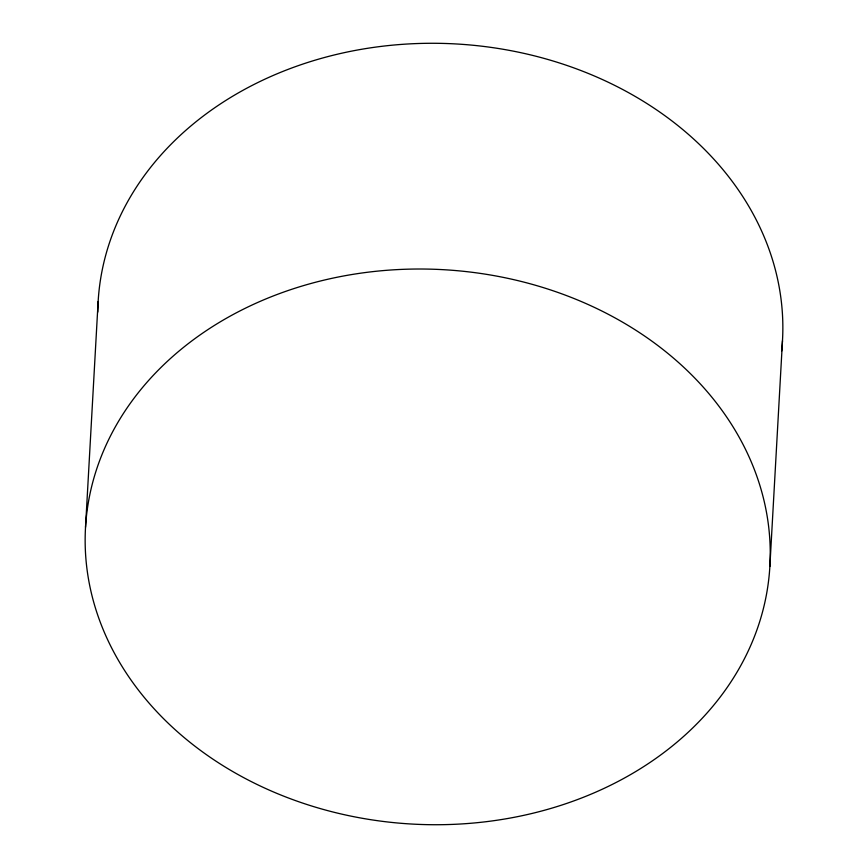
<?xml version="1.0" encoding="UTF-8"?>
<svg xmlns="http://www.w3.org/2000/svg" width="868" height="868" viewBox="0 0 868 868"><rect width="100%" height="100%" fill="white"/><g stroke="black" fill="none" stroke-linecap="round" stroke-linejoin="round"><path stroke-width="1.3" d="M85.52 527.245L98.138 301.511M769.862 566.489A342.73 277.63 3.2 0 0 270.556 297.03A342.73 277.63 3.2 0 0 242.66 777.088A342.73 277.63 3.2 0 0 769.862 566.489L782.48 340.755M97.78 312.1A342.73 277.63 3.2 0 1 456.286 43.964A342.73 277.63 3.2 0 1 781.634 351.106"/></g></svg>
